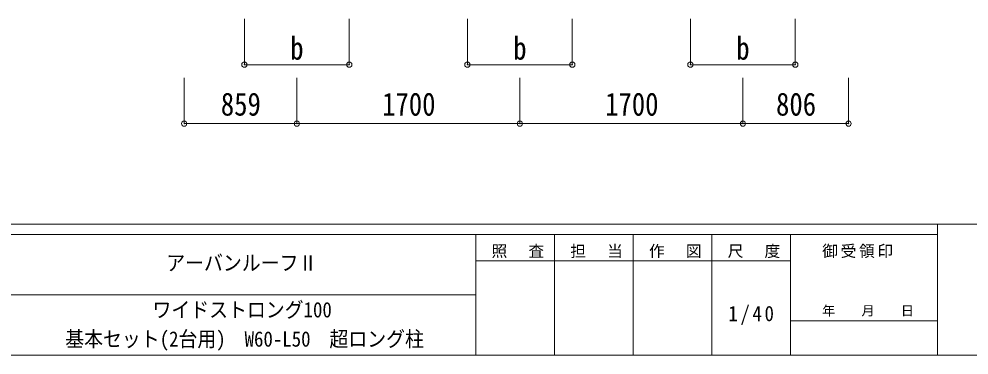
# Model space of a CAD drawing. Units: millimetres at full size, sheet at 1:40. Extents: x -11243 to 11243, y -7760 to 7760.
# Drawn here: x 119 to 7361, y -7760 to -5194 of the extents above; entities that cross this region are included whole.
import ezdxf
from ezdxf.enums import TextEntityAlignment as Align

# ---------------------------------------------------------------- set-up
doc = ezdxf.new("R2010")
doc.units = ezdxf.units.MM
doc.header["$LTSCALE"] = 40
doc.header["$PDMODE"] = 32
doc.header["$PDSIZE"] = 40
for name, color, linetype, lineweight in [('0-3_ELV2', 7, 'Continuous', 9), ('0-6_OTH_LINE', 6, 'Continuous', 9), ('F-0_240', 7, 'Continuous', 9)]:
    doc.layers.add(name, color=color, linetype=linetype, lineweight=lineweight)
doc.styles.add('ＭＳ ゴシック', font='')
doc.styles.get('ＭＳ ゴシック').set_extended_font_data('MS Gothic')

msp = doc.modelspace()

# ---------------------------------------------------------------- linework, layer by layer
at = {"layer": '0-3_ELV2', "color": 6}
for p, q in [((1837.2, -5542.78), (1837.2, -5193.78)), ((2637.2, -5542.78), (2637.2, -5193.78)), ((3537.19, -5542.78), (3537.19, -5193.78)), ((4337.19, -5542.78), (4337.19, -5193.78)), ((5237.19, -5542.78), (5237.19, -5193.78)), ((6037.19, -5542.78), (6037.19, -5193.78)), ((1837.2, -5542.78), (2637.2, -5542.78)), ((3537.19, -5542.78), (4337.19, -5542.78)), ((5237.19, -5542.78), (6037.19, -5542.78)), ((1378.36, -5992.78), (1378.36, -5642.78)), ((2237.2, -5992.78), (2237.2, -5642.78)), ((3937.2, -5992.78), (3937.2, -5642.78)), ((5637.19, -5992.78), (5637.19, -5642.78)), ((6442.9, -5992.78), (6442.9, -5642.78))]:
    msp.add_line(p, q, dxfattribs=at)
for p in [(1837.2, -5542.78), (2637.2, -5542.78), (3537.19, -5542.78), (4337.19, -5542.78), (5237.19, -5542.78), (6037.19, -5542.78), (1378.36, -5992.78), (2237.2, -5992.78), (3937.2, -5992.78), (5637.19, -5992.78), (6442.9, -5992.78)]:
    msp.add_point(p, dxfattribs=at)
at = {"layer": '0-6_OTH_LINE'}
for p, q in [((1378.36, -5992.78), (2237.2, -5992.78)), ((2237.2, -5992.78), (3937.19, -5992.78)), ((3937.2, -5992.78), (5637.19, -5992.78)), ((5637.19, -5992.78), (6442.9, -5992.78))]:
    msp.add_line(p, q, dxfattribs=at)
at = {"layer": 'F-0_240', "color": 5}
for p, q in [((-11242.74, -6760), (10677.26, -6760)), ((7121.58, -6760), (7121.58, -7760)), ((-11242.74, -6840), (7121.58, -6840)), ((3601.58, -6840), (3601.58, -7760)), ((4201.58, -6840), (4201.58, -7760)), ((4801.58, -6840), (4801.58, -7760)), ((5401.58, -6840), (5401.58, -7760)), ((6001.58, -6840), (6001.58, -7760)), ((3601.58, -7040), (6001.58, -7040)), ((-4598.42, -7300), (3601.58, -7300)), ((6001.58, -7500), (7121.58, -7500)), ((-11242.74, -7760), (10677.26, -7760))]:
    msp.add_line(p, q, dxfattribs=at)

# ---------------------------------------------------------------- texts
at = {"layer": '0-3_ELV2', "style": 'ＭＳ ゴシック', "width": 0.85}
for s, p in [('b', (2187.2, -5557.78)), ('b', (3887.19, -5557.78)), ('b', (5587.19, -5557.78)), ('859', (1657.78, -5984.78)), ('1700', (2887.2, -5984.78)), ('1700', (4587.2, -5984.78)), ('806', (5890.04, -5984.78))]:
    msp.add_text(s, height=176, dxfattribs=at).set_placement(p, align=Align.BOTTOM_LEFT)
at = {"layer": 'F-0_240', "style": 'ＭＳ ゴシック', "width": 0.9}
for s, p in [('アーバンルーフⅡ', (1241.58, -7150)), ('ワイドストロング100', (1136.58, -7507.84)), ('基本セット(2台用)\u3000W60-L50\u3000超ロング柱', (471.58, -7731.34))]:
    msp.add_text(s, height=117.3, dxfattribs=at).set_placement(p, align=Align.BOTTOM_LEFT)
at = {"layer": 'F-0_240', "style": 'ＭＳ ゴシック'}
msp.add_text('年\u3000\u3000月\u3000\u3000日', height=73.31, dxfattribs=at).set_placement((6241.58, -7480), align=Align.BOTTOM_LEFT)
at = {"layer": 'F-0_240', "attachment_point": 7, "style": 'ＭＳ ゴシック'}
for s, insert, char_height in [('\\T1.17;照\u3000査', (3721.58, -7020), 87.98), ('\\T1.17;担\u3000当', (4321.58, -7020), 87.98), ('\\T1.17;作\u3000図', (4921.58, -7020), 87.98), ('\\T1.17;尺\u3000度', (5521.58, -7020), 87.98), ('\\T1.17;御受領印', (6241.58, -7020), 87.98), ('\\T1.28;\\W0.9;1/40', (5526.58, -7530), 117.3)]:
    msp.add_mtext(s, dxfattribs=dict(at, insert=insert, char_height=char_height))

doc.saveas('drawing.dxf')
